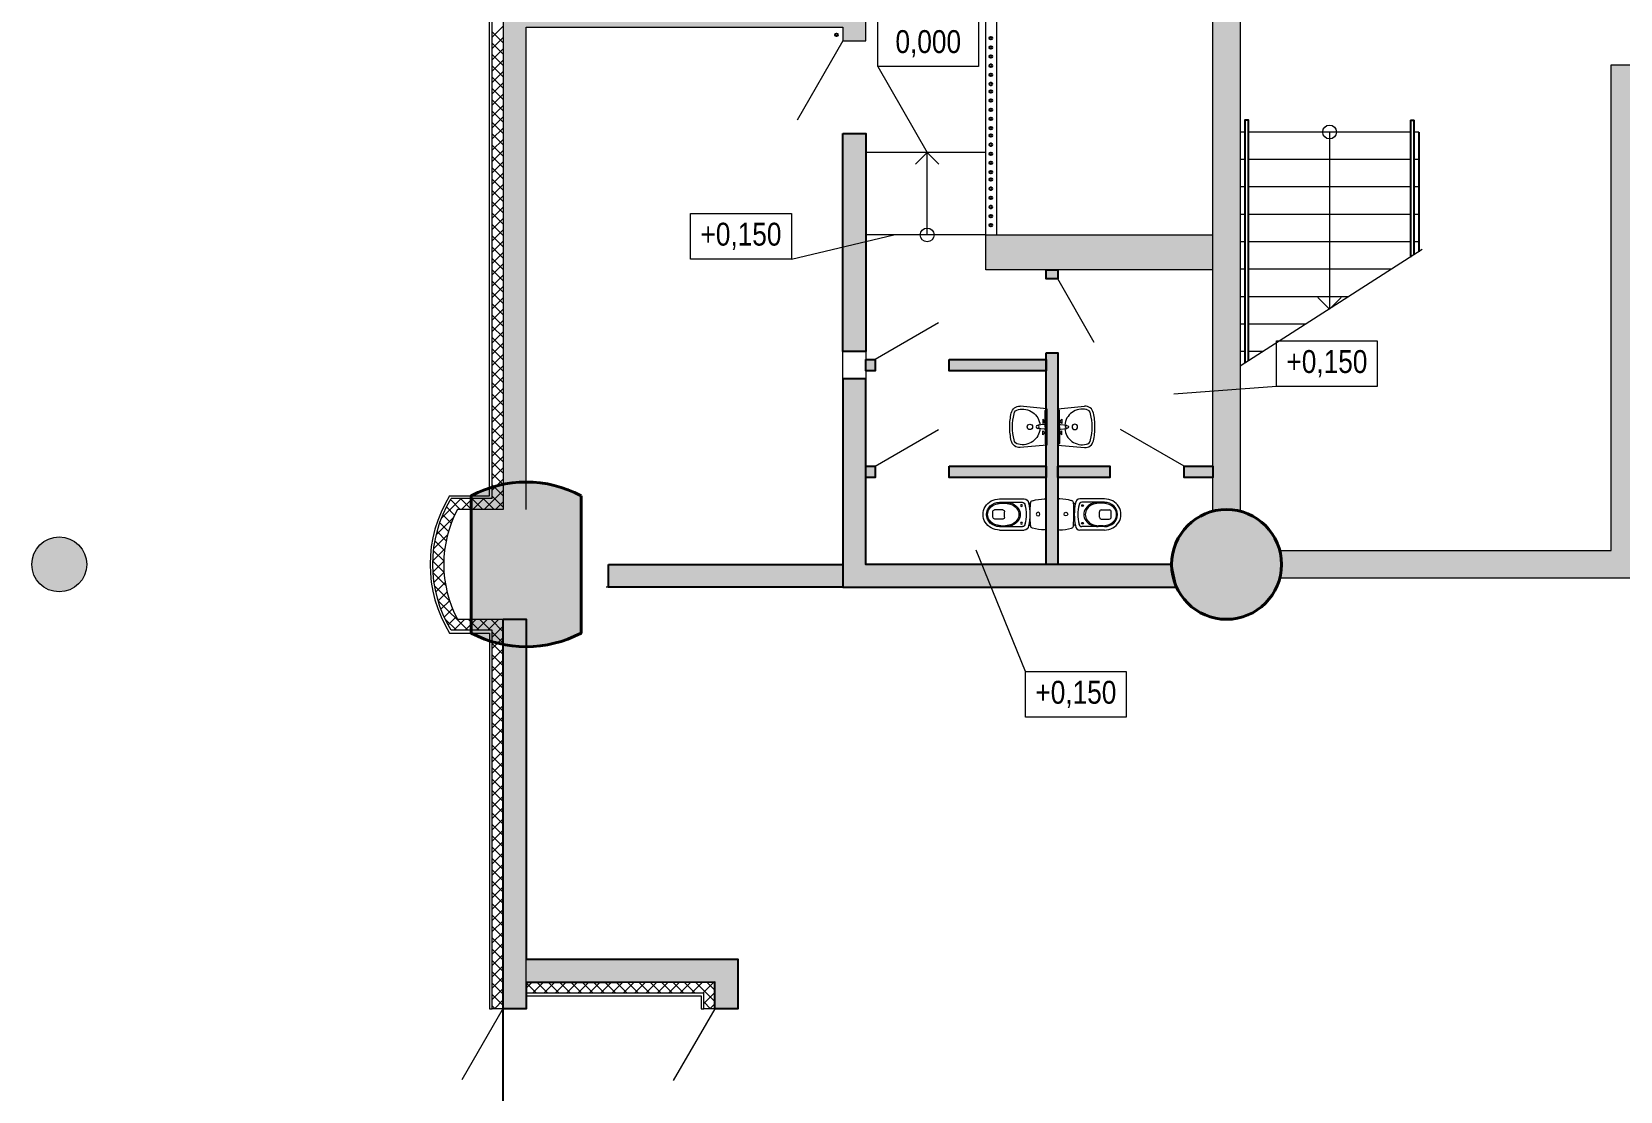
# Model space of a CAD drawing. Header units: millimetres. Extents: x 72919 to 485785, y -53256 to 338519.
# Drawn here: x 149570 to 166920, y 133083 to 144661 of the extents above; entities that cross this region are included whole.
import ezdxf

# ---------------------------------------------------------------- set-up
doc = ezdxf.new("R2010")
doc.units = ezdxf.units.MM
doc.linetypes.add('CONTI', pattern=[0])
for name, color, linetype, lineweight in [('door', 177, 'Continuous', 9), ('equipments', 137, 'CONTI', 20), ('h', 7, 'Continuous', 9), ('stairs', 4, 'Continuous', 5), ('wall', 5, 'Continuous', 40)]:
    doc.layers.add(name, color=color, linetype=linetype, lineweight=lineweight)
doc.styles.add('Шрифт надписей', font='ARIALN.TTF')

# ---------------------------------------------------------------- blocks, each defined once
blk = doc.blocks.new('Пилон 1')
at = {"layer": 'wall', "lineweight": 9, "ltscale": 400, "true_color": 0x000000}
h = blk.add_hatch(color=18, dxfattribs=at)
h.dxf.hatch_style = 1
edge = h.paths.add_edge_path()
edge.add_line((600, -750), (600, 750))
edge.add_arc((0, -375), 1275, 61.9275, 118.0725)
edge.add_line((-600, 750), (-600, -750))
edge.add_arc((0, 375), 1275, 241.9275, 298.0725)
at = {"layer": 'wall', "color": 0, "ltscale": 400}
blk.add_lwpolyline([(600, -750), (600, 750, 0.25), (-600, 750), (-600, -750, 0.25), (600, -750)], format="xyb", dxfattribs=at)
blk = doc.blocks.new('пренпее')
at = {"layer": 'equipments'}
for p, q in [((-370214, -1782523), (-370482, -1782523)), ((-370214, -1782561), (-370462, -1782561)), ((-370229, -1782571), (-370278, -1782571)), ((-370269, -1782724), (-370269, -1782664)), ((-370249, -1782644), (-370160, -1782644)), ((-370214, -1782827), (-370463, -1782826)), ((-370229, -1782817), (-370278, -1782817)), ((-370249, -1782744), (-370161, -1782744)), ((-370141, -1782724), (-370140, -1782664)), ((-370214, -1782864), (-370483, -1782864))]:
    blk.add_line(p, q, dxfattribs=at)
for centre, radius in [((-370453, -1782597), 10), ((-370635, -1782690), 20), ((-370454, -1782790), 10)]:
    blk.add_circle(centre, radius, dxfattribs=at)
for centre, radius, start, end in [((-373897, -1782689), 3177, 357.2325, 2.6453), ((-370703, -1782543), 20, 89.9389, 179.9389), ((-370721, -1783066), 543, 74.2418, 88.1438), ((-370577, -1782566), 23.8, 8.4054, 81.4725), ((-371863, -1782691), 1316, 354.2712, 5.6067), ((-370541, -1782564), 12.3, 173.1661, 332.2117), ((-369976, -1782694), 568, 167.4216, 192.454), ((-370482, -1782571), 47.9, 89.9389, 179.1236), ((-370097, -1782694), 408, 165.0277, 194.8502), ((-370462, -1782591), 30, 89.9389, 179.9389), ((-370249, -1782664), 20, 89.9389, 179.9389), ((-370160, -1782664), 20, 359.9389, 89.9389), ((-370577, -1782819), 23.8, 278.4054, 351.4725), ((-370542, -1782821), 12.2, 24.5514, 187.3037), ((-370483, -1782816), 47.9, 179.9389, 269.9389), ((-370463, -1782796), 30, 179.9389, 269.9389), ((-370249, -1782724), 20, 179.9389, 269.9389), ((-370161, -1782724), 20, 269.9389, 359.9389), ((-370704, -1782843), 20, 179.9389, 269.9389), ((-370720, -1782320), 543, 271.7341, 285.6361)]:
    blk.add_arc(centre, radius, start, end, dxfattribs=at)
for centre, major_axis, ratio, start_param, end_param in [((-370282, -1782694), (158, 0), 0.838996, 1.570796, 4.712389), ((-370278, -1782694), (146, 0), 0.838114, 1.570796, 4.712389), ((-370229, -1782694), (146, 0), 0.838114, 4.712389, 7.853982), ((-370214, -1782694), (180, 0), 0.945693, 4.712389, 7.853982), ((-370214, -1782694), (143, 0), 0.925942, -1.570796, 1.570796)]:
    blk.add_ellipse(centre, major_axis=major_axis, ratio=ratio, start_param=start_param, end_param=end_param, dxfattribs=at)
blk = doc.blocks.new('ваааа')
at = {"layer": 'equipments'}
for p, q in [((-369642, -1782120), (-369672, -1782444)), ((-369201, -1782120), (-369642, -1782120)), ((-369621, -1782139), (-369642, -1782120)), ((-369450, -1782139), (-369621, -1782139)), ((-369518, -1782170), (-369493, -1782145)), ((-369518, -1782170), (-369468, -1782170)), ((-369468, -1782170), (-369493, -1782145)), ((-369450, -1782139), (-369450, -1782154)), ((-369421, -1782139), (-369450, -1782139)), ((-369450, -1782154), (-369439, -1782231)), ((-369421, -1782139), (-369393, -1782139)), ((-369393, -1782154), (-369402, -1782231)), ((-369393, -1782139), (-369221, -1782139)), ((-369393, -1782139), (-369393, -1782154)), ((-369378, -1782170), (-369353, -1782145)), ((-369328, -1782170), (-369378, -1782170)), ((-369328, -1782170), (-369353, -1782145)), ((-369221, -1782139), (-369201, -1782120)), ((-369201, -1782120), (-369171, -1782444))]:
    blk.add_line(p, q, dxfattribs=at)
blk.add_circle((-369421, -1782231), 18.6, dxfattribs=at)
for centre, radius, start, end in [((-369425, -1782416), 213, 94.8865, 193.5636), ((-369421, -1782326), 33.3, 89.9999, 269.9999), ((-369421, -1782326), 33.3, 269.9999, 89.9999), ((-369418, -1782416), 213, 346.4205, 84.8429), ((-369572, -1782453), 100, 174.8668, 259.4494), ((-369568, -1782454), 65, 190.4709, 259.3154), ((-369421, -1781831), 740, 256.7936, 269.992), ((-369418, -1781846), 691, 256.4574, 269.7643), ((-369424, -1781846), 691, 270.2355, 283.5424), ((-369421, -1781831), 740, 270.0079, 283.2062), ((-369274, -1782454), 65, 280.6844, 349.5289), ((-369271, -1782453), 100, 280.5504, 5.133)]:
    blk.add_arc(centre, radius, start, end, dxfattribs=at)
blk = doc.blocks.new('Колонна ∅1200')
at = {"lineweight": 9, "ltscale": 400, "true_color": 0x000000}
h = blk.add_hatch(color=18, dxfattribs=at)
h.dxf.hatch_style = 1
edge = h.paths.add_edge_path()
edge.add_arc((0, 0), 600, 0, 360)
at = {"color": 18, "ltscale": 400, "true_color": 0x000000}
blk.add_circle((0, 0), 600, dxfattribs=at)

msp = doc.modelspace()

# ---------------------------------------------------------------- hatches: boundary and pattern name
at = {"ltscale": 500, "true_color": 0x000000}
h = msp.add_hatch(color=18, dxfattribs=at)
h.dxf.hatch_style = 1
edge = h.paths.add_edge_path()
edge.add_line((166820.4354, 144300.00032), (167120.4354, 144300.00032))
edge.add_line((167120.4354, 144300.00032), (167120.4354, 138690.00035))
edge.add_line((167120.4354, 138690.00035), (163201.38287, 138690.00035))
edge.add_arc((162620.43537, 138840.00035), 600, 104.477521103, 345.522487814, ccw=False)
edge.add_line((162470.43528, 139420.94783), (162470.43392, 145909.05189))
edge.add_arc((162620.43376, 146489.99943), 600, 14.477524207, 255.522502939, ccw=False)
edge.add_line((163201.38124, 146639.99956), (167120.4354, 146639.99949))
edge.add_line((167120.4354, 146639.99949), (167120.4354, 146340.00032))
edge.add_line((167120.4354, 146340.00032), (166820.4354, 146340.00032))
edge.add_line((166820.4354, 146340.00032), (166820.43537, 146340.00032))
edge.add_line((166820.43537, 146340.00032), (163201.3813, 146339.99956))
edge.add_arc((162620.43376, 146489.99943), 600, 284.477527311, 345.522499835, ccw=False)
edge.add_line((162770.43392, 145909.05197), (162770.43528, 139420.94798))
edge.add_arc((162620.43507, 138840.00018), 600.00034, 14.477519951, 75.522474977, ccw=False)
edge.add_line((163201.38287, 138990.00035), (166820.4354, 138990.00035))
edge.add_line((166820.4354, 138990.00035), (166820.4354, 144300.00032))
h = msp.add_hatch(color=18, dxfattribs=at)
h.dxf.hatch_style = 1
h.paths.add_polyline_path([(154970.43379, 144209.99944), (154970.43379, 144709.99944), (158430.43379, 144709.99944), (158430.43379, 144559.99944), (158680.43379, 144559.99944), (158680.43379, 145089.99944), (155100.43379, 145089.99944), (155100.43379, 145889.99944), (154720.4338, 145889.99944), (154720.4338, 144209.99945)])
h = msp.add_hatch(color=18, dxfattribs=at)
h.dxf.hatch_style = 1
h.paths.add_polyline_path([(154970.43379, 144209.99945), (154720.4338, 144209.99945), (154720.43379, 139439.99944), (154970.43379, 139439.99944)])
h = msp.add_hatch(color=18, dxfattribs=at)
h.dxf.hatch_style = 1
h.paths.add_polyline_path([(158430.43379, 143549.99944), (158680.74761, 143549.99944), (158680.74761, 141167.49912), (158430.43379, 141167.49912)])
h = msp.add_hatch(color=18, dxfattribs=at)
h.dxf.hatch_style = 1
h.paths.add_polyline_path([(162470.43467, 142439.99944), (159990.12431, 142439.99944), (159990.12431, 142059.99944), (162470.43473, 142059.99944)])
h = msp.add_hatch(color=18, dxfattribs=at)
h.dxf.hatch_style = 1
h.paths.add_polyline_path([(158680.43381, 141079.99944), (158780.43379, 141079.99944), (158780.43379, 140954.99944), (158680.43381, 140954.99944)])
h.paths.add_polyline_path([(159590.43379, 141079.99944), (160650.43379, 141079.99944), (160650.43379, 140954.99944), (159590.43379, 140955.75147)])
h.paths.add_polyline_path([(159590.43379, 139914.99944), (160650.43379, 139914.99944), (160650.43379, 139790.75147), (159590.43379, 139790.75147)])
h.paths.add_polyline_path([(158680.43382, 139914.99944), (158780.43379, 139914.99944), (158780.43379, 139789.99944), (158680.43382, 139789.99944)])
h.paths.add_polyline_path([(160650.43379, 141150.45942), (160775.43379, 141150.45942), (160775.43379, 138839.99944), (160650.43379, 138839.99944)])
h.paths.add_polyline_path([(160775.43379, 139914.99944), (161345.43379, 139914.99944), (161345.43379, 139789.99944), (160775.43379, 139789.99944)])
h.paths.add_polyline_path([(162155.43379, 139914.99944), (162470.4352, 139914.99944), (162470.4352, 139789.99944), (162155.43379, 139789.99944)])
h.paths.add_polyline_path([(160650.43379, 142059.99944), (160775.43379, 142059.99944), (160775.43379, 141960.45942), (160650.43379, 141960.45942)])
h = msp.add_hatch(color=18, dxfattribs=at)
h.dxf.hatch_style = 1
h.paths.add_polyline_path([(158680.12, 140867.49977), (158430.43379, 140867.49977), (158430.43379, 138589.89894), (162075.04426, 138589.89894), (162020.43379, 138839.89894), (158680.43383, 138839.89891)])
h = msp.add_hatch(color=18, dxfattribs=at)
h.dxf.hatch_style = 1
edge = h.paths.add_edge_path()
edge.add_arc((149870.43379, 138839.99944), 300, 9, 369)
h = msp.add_hatch(color=18, dxfattribs=at)
h.dxf.hatch_style = 1
h.paths.add_polyline_path([(155870.43378, 138839.89894), (158430.43379, 138839.89894), (158430.43379, 138589.89894), (155870.43378, 138589.89894)])
h = msp.add_hatch(color=18, dxfattribs=at)
h.dxf.hatch_style = 1
h.paths.add_polyline_path([(154970.43379, 138221.84155), (154970.43379, 138232.01739), (154970.43379, 138236.68294), (154966.21707, 138239.99944), (154720.4317, 138232.07184), (154720.4317, 133981.67736), (154970.43379, 133987.53866), (154970.43378, 137969.41202), (154970.43379, 138033.63702), (154970.43379, 138095.93493), (154970.43379, 138192.75593)])
h = msp.add_hatch(color=18, dxfattribs=at)
h.dxf.hatch_style = 1
h.paths.add_polyline_path([(157280.31718, 134524.608), (155596.21027, 134522.64406), (155596.21079, 134524.60801), (155296.88885, 134529.12702), (155216.21915, 134524.60801), (154970.43379, 134516.6804), (154970.43379, 134266.6804), (157030.761, 134272.5417), (157030.76099, 134254.02058), (157030.761, 133984.60801), (157280.76099, 133984.60801), (157281.20479, 134274.60799)])

# ---------------------------------------------------------------- linework, layer by layer
at = {"color": 18, "ltscale": 500, "true_color": 0x000000}
msp.add_line((158430.43379, 138839.99944), (158430.43379, 138589.89894), dxfattribs=at)
for points in [[(162860.43276, 141062.79416), (162860.43303, 143695.00842), (162820.43454, 143695.00842), (162820.43186, 141037.12462)], [(164630.60317, 143695.00832), (164670.60334, 143695.00832)], [(164630.60486, 143695.00832), (164630.60335, 142198.75536)], [(164670.60319, 142224.42423), (164670.60334, 143695.00832)], [(164720.60333, 143565.00832), (164720.60319, 142256.51044)], [(158680.12, 140867.49977), (158430.43379, 140867.49977), (158430.43379, 138589.89894), (162075.04426, 138589.89894), (162020.43379, 138839.89894), (158680.43383, 138839.89891), (158680.12, 140867.49977)], [(154720.4338, 138239.99944), (154970.43379, 138239.99944), (154970.43379, 134524.60801), (157280.76098, 134524.60805), (157280.76099, 133984.60801), (157030.761, 133984.60801), (157030.761, 134274.60801), (154970.43379, 134266.42409), (154970.43379, 133984.60801), (154720.43379, 133984.60801), (154720.4338, 138239.99944)], [(154720.43442, 132184.60801), (154720.43442, 133984.60801)]]:
    msp.add_lwpolyline(points, dxfattribs=at)
for points in [[(158430.43379, 143549.99944), (158680.74761, 143549.99944), (158680.74761, 141167.49912), (158430.43379, 141167.49912)], [(160650.43379, 142059.99944), (160775.43379, 142059.99944), (160775.43379, 141960.45942), (160650.43379, 141960.45942)], [(158680.43381, 141079.99944), (158780.43379, 141079.99944), (158780.43379, 140954.99944), (158680.43381, 140954.99944)], [(159590.43379, 141079.99944), (160650.43379, 141079.99944), (160650.43379, 140954.99944), (159590.43379, 140955.75147)], [(160650.43379, 141150.45942), (160775.43379, 141150.45942), (160775.43379, 138839.99944), (160650.43379, 138839.99944)], [(158680.43382, 139914.99944), (158780.43379, 139914.99944), (158780.43379, 139789.99944), (158680.43382, 139789.99944)], [(159590.43379, 139914.99944), (160650.43379, 139914.99944), (160650.43379, 139790.75147), (159590.43379, 139790.75147)], [(160775.43379, 139914.99944), (161345.43379, 139914.99944), (161345.43379, 139789.99944), (160775.43379, 139789.99944)], [(162155.43379, 139914.99944), (162470.4352, 139914.99944), (162470.4352, 139789.99944), (162155.43379, 139789.99944)], [(155870.43378, 138839.89894), (158430.43379, 138839.89894), (158430.43379, 138589.89894), (155870.43378, 138589.89894)]]:
    msp.add_lwpolyline(points, close=True, dxfattribs=at)
for centre in [(158359.09166, 144626.87037), (160046.1345, 144589.53487), (160046.1345, 144489.53487), (160046.1345, 144389.53487), (160046.1345, 144289.53487), (160046.1345, 144189.53487), (160046.1345, 144089.53487), (160046.1345, 144008.23039), (160046.1345, 143908.23039), (160046.1345, 143808.23039), (160046.1345, 143708.23039), (160046.1345, 143608.23039), (160046.1345, 143526.92592), (160046.1345, 143426.92592), (160046.1345, 143326.92592), (160046.1345, 143226.92592), (160046.1345, 143126.92592), (160046.1345, 143045.62144), (160046.1345, 142945.62144), (160046.1345, 142845.62144), (160046.1345, 142745.62144), (160046.1345, 142645.62144), (160046.1345, 142545.62144)]:
    msp.add_circle(centre, 15, dxfattribs=at)
at = {"layer": 'door', "ltscale": 100}
for p, q in [((159990.12431, 142439.99944), (159990.12431, 146939.99944)), ((160110.12431, 142439.99944), (160110.12431, 146839.99944)), ((158780.43379, 139914.99944), (159474.70084, 140312.48309)), ((162155.43379, 139914.99944), (161461.16673, 140312.48309))]:
    msp.add_line(p, q, dxfattribs=at)
at = {"layer": 'door', "linetype": 'ByBlock', "ltscale": 100}
for p, q in [((158430.43379, 144559.99944), (157930.43379, 143693.97404)), ((161173.24128, 141265.2664), (160777.37936, 141960.45942)), ((159473.25411, 141479.99944), (158780.43379, 141079.99944))]:
    msp.add_line(p, q, dxfattribs=at)
at = {"layer": 'door', "linetype": 'ByBlock'}
for p, q in [((154720.43379, 133989.17446), (154268.1506, 133205.79691)), ((157030.761, 133984.60801), (156577.47781, 133201.23046))]:
    msp.add_line(p, q, dxfattribs=at)
at = {"layer": 'h'}
for p, q in [((157866.50338, 142175.23361), (158984.36108, 142439.99944)), ((163166.51144, 140783.38191), (162043.30549, 140701.1534)), ((160424.42424, 137669.40136), (159885.85924, 138996.15498))]:
    msp.add_line(p, q, dxfattribs=at)
for points in [[(158812.01694, 144779.84063), (159912.01694, 144779.84063), (159912.01694, 144279.84063), (158812.01694, 144279.84063)], [(156766.50338, 142675.23361), (157866.50338, 142675.23361), (157866.50338, 142175.23361), (156766.50338, 142175.23361)], [(163166.51144, 141283.38191), (164266.51144, 141283.38191), (164266.51144, 140783.38191), (163166.51144, 140783.38191)], [(160424.42424, 137669.40136), (161524.42424, 137669.40136), (161524.42424, 137169.40136), (160424.42424, 137169.40136)]]:
    msp.add_lwpolyline(points, close=True, dxfattribs=at)
at = {"layer": 'h', "ltscale": 0.007407}
msp.add_lwpolyline([(158812.01694, 144279.84063), (159349.83173, 143339.99944)], dxfattribs=at)
at = {"layer": 'stairs', "color": 4, "lineweight": 18}
for p, q in [((162820.43441, 143565.00842), (162770.43441, 143565.00843)), ((164630.60472, 143565.00833), (162860.43301, 143565.00842)), ((163745.51857, 143565.00837), (163745.51846, 141627.56659)), ((164720.60333, 143565.00832), (164670.60333, 143565.00832)), ((159990.12431, 143339.99944), (158680.43379, 143339.99944)), ((159349.83173, 142439.99944), (159349.83173, 143339.99944)), ((162820.43411, 143265.00842), (162770.43443, 143265.00843)), ((164630.60442, 143265.00833), (162860.43298, 143265.00842)), ((164720.6033, 143265.00832), (164670.6033, 143265.00832)), ((162820.4338, 142965.00842), (162770.43445, 142965.00843)), ((164630.60412, 142965.00833), (162860.43295, 142965.00842)), ((164720.60327, 142965.00832), (164670.60327, 142965.00832)), ((162820.4335, 142665.00842), (162770.43448, 142665.00843)), ((164630.60382, 142665.00833), (162860.43292, 142665.00842)), ((164720.60324, 142665.00832), (164670.60324, 142665.00832)), ((159990.12431, 142439.99944), (158680.43379, 142439.99944)), ((162820.4332, 142365.00842), (162770.4345, 142365.00843)), ((164630.60351, 142365.00833), (162860.43289, 142365.00842)), ((164720.6032, 142365.00832), (164670.6032, 142365.00832)), ((162820.4329, 142065.00842), (162770.43452, 142065.00843)), ((164422.6437, 142065.00833), (162860.43286, 142065.00842)), ((162820.43259, 141765.00842), (162770.43454, 141765.00843)), ((163954.69452, 141765.00835), (162860.43283, 141765.00842)), ((162820.43229, 141465.00842), (162770.43457, 141465.00843)), ((163487.96621, 141465.00838), (162860.4328, 141465.00842)), ((162820.43199, 141165.00842), (162770.43459, 141165.00843)), ((163019.97852, 141165.00841), (162860.43277, 141165.00842))]:
    msp.add_line(p, q, dxfattribs=at)
at = {"layer": 'stairs', "color": 4}
for p, q in [((159349.83173, 143339.99944), (159222.40099, 143212.5687)), ((159349.83173, 143339.99944), (159477.26247, 143212.5687)), ((163745.51846, 141627.56659), (163618.08771, 141754.99734)), ((163745.51846, 141627.56659), (163872.9492, 141754.99734))]:
    msp.add_line(p, q, dxfattribs=at)
at = {"layer": 'stairs', "color": 4, "lineweight": 18}
msp.add_lwpolyline([(164758.05948, 142280.54705), (162770.43432, 141005.03999)], dxfattribs=at)
for centre in [(163745.51857, 143565.00837), (159349.83173, 142439.99944)]:
    msp.add_circle(centre, 75.52444, dxfattribs=at)
at = {"layer": 'wall', "color": 18, "lineweight": 18, "ltscale": 0.007407, "true_color": 0x000000, "extrusion": (0.707107, -0.707107, 0)}
for p, q in [((154600.43379, 144231.06666), (154720.43379, 144351.06666)), ((154600.43379, 144107.32297), (154720.43379, 144227.32297))]:
    msp.add_line(p, q, dxfattribs=at)
at = {"layer": 'wall', "color": 18, "lineweight": 18, "ltscale": 0.007407, "true_color": 0x000000}
for p, q in [((158680.43379, 143549.99944), (158680.43383, 138839.89894)), ((160650.43379, 142059.99944), (160775.43379, 142059.99944)), ((160650.43379, 141960.45942), (160650.43379, 142059.99944)), ((160775.43379, 141960.45942), (160650.43379, 141960.45942)), ((160775.43379, 142059.99944), (160775.43379, 141960.45942)), ((158680.43379, 141079.99944), (158780.43379, 141079.99944)), ((158780.43379, 141079.99944), (158780.43379, 140954.99944)), ((159590.43379, 140954.99944), (159590.43379, 141079.99944)), ((159590.43379, 141079.99944), (160650.43379, 141079.99944)), ((160650.43379, 141079.99944), (160650.43379, 141150.45942)), ((160650.43379, 141150.45942), (160775.43379, 141150.45942)), ((160775.43379, 141150.45942), (160775.43379, 139914.99944)), ((158680.43379, 140954.99944), (158780.43379, 140954.99944)), ((160650.43379, 140954.99944), (159590.43379, 140954.99944)), ((160650.43379, 139914.99944), (160650.43379, 140954.99944)), ((158780.43379, 139914.99944), (158680.43379, 139914.99944)), ((158780.43379, 139789.99944), (158780.43379, 139914.99944)), ((159590.43379, 139789.99944), (159590.43379, 139914.99944)), ((159590.43379, 139914.99944), (160650.43379, 139914.99944)), ((160775.43379, 139914.99944), (161345.43379, 139914.99944)), ((161345.43379, 139914.99944), (161345.43379, 139789.99944)), ((162155.43379, 139914.99944), (162470.43518, 139914.99944)), ((162155.43379, 139789.99944), (162155.43379, 139914.99944)), ((158780.43379, 139789.99944), (158680.43379, 139789.99944)), ((160650.43379, 139789.99944), (159590.43379, 139789.99944)), ((160650.43379, 138839.99944), (160650.43379, 139789.99944)), ((161345.43379, 139789.99944), (160775.43379, 139789.99944)), ((160775.43379, 139789.99944), (160775.43379, 138839.99944)), ((162155.43379, 139789.99944), (162470.4352, 139789.99944)), ((154720.4338, 133984.60801), (154720.4338, 138239.99944)), ((154970.43379, 133984.60801), (154970.43379, 138239.99944)), ((154970.43379, 133984.60801), (154720.43379, 133984.60801))]:
    msp.add_line(p, q, dxfattribs=at)
at = {"layer": 'wall', "color": 18, "lineweight": 18, "ltscale": 0.007407, "true_color": 0x000000, "extrusion": (-0.707107, -0.707107, 0)}
for p, q in [((154250.63115, 139439.99944), (154143.14761, 139547.48299)), ((154720.43379, 138103.99101), (154584.42535, 138239.99944)), ((157030.76099, 134062.25219), (156819.40517, 134274.60801))]:
    msp.add_line(p, q, dxfattribs=at)
at = {"layer": 'wall', "color": 18, "lineweight": 18, "ltscale": 0.007407, "true_color": 0x000000, "extrusion": (0.707107, 0.707107, 0)}
msp.add_line((154209.4506, 138119.99944), (154083.01118, 138246.43887), dxfattribs=at)
at = {"layer": 'wall', "color": 18, "lineweight": 18, "ltscale": 0.007407, "true_color": 0x000000, "extrusion": (1, 0, 0)}
msp.add_line((154970.43379, 134274.60801), (154970.43379, 134124.60801), dxfattribs=at)
at = {"layer": 'wall', "color": 18, "lineweight": 18, "ltscale": 0.007407, "true_color": 0x000000}
msp.add_lwpolyline([(166820.4354, 144300.00032), (167120.4354, 144300.00032), (167120.4354, 138690.00035), (163201.38287, 138690.00035, -1.7504342246), (162470.43528, 139420.94783), (162470.43392, 145909.05189, -1.7504344378), (163201.38124, 146639.99956), (167120.4354, 146639.99949), (167120.4354, 146340.00032), (166820.4354, 146340.00032), (166820.43537, 146340.00032), (163201.3813, 146339.99956, -0.2728421181), (162770.43392, 145909.05197), (162770.43528, 139420.94798, -0.2728420361), (163201.38287, 138990.00035), (166820.4354, 138990.00035)], format="xyb", close=True, dxfattribs=at)
for points in [[(154570.43379, 139589.99944), (154570.43379, 145739.99944), (154133.7717, 145739.99944)], [(154600.43379, 139559.99944), (154600.43379, 145769.99944), (154150.60116, 145769.99944)], [(154970.43379, 139439.99944), (154970.43379, 144709.99944), (158430.43379, 144709.99944), (158430.43379, 144559.99944), (158680.43379, 144559.99944), (158680.43379, 145089.99944), (155100.43379, 145089.99944), (155100.43379, 145889.99944), (154720.43379, 145889.99944), (154720.43379, 139439.99944)], [(154720.43379, 144538.66272), (154600.43379, 144658.66272)], [(154600.43379, 144478.55403), (154720.43379, 144598.55403)], [(154720.43379, 144414.91903), (154600.43379, 144534.91903)], [(154600.43379, 144354.81035), (154720.43379, 144474.81035)], [(154720.43379, 144291.17534), (154600.43379, 144411.17534)], [(154720.43379, 144167.43166), (154600.43379, 144287.43166)], [(154720.43379, 144209.99945), (154720.43379, 139439.99944)], [(154720.43379, 144043.68797), (154600.43379, 144163.68797)], [(154720.43379, 143919.94428), (154600.43379, 144039.94428)], [(154720.43379, 143796.20059), (154600.43379, 143916.20059)], [(154720.43379, 143548.71322), (154600.43379, 143668.71322)], [(154720.43379, 143424.96953), (154600.43379, 143544.96953)], [(154600.43379, 143364.86085), (154720.43379, 143484.86085)], [(158430.43379, 138839.99944), (158430.43379, 143549.99944), (158680.43379, 143549.99944)], [(154720.43379, 143301.22585), (154600.43379, 143421.22585)], [(154600.43379, 143241.11717), (154720.43379, 143361.11717)], [(154720.43379, 143177.48216), (154600.43379, 143297.48216)], [(154720.43379, 142929.99479), (154600.43379, 143049.99479)], [(154720.43379, 142806.2511), (154600.43379, 142926.2511)], [(154600.43379, 142746.14242), (154720.43379, 142866.14242)], [(154600.43379, 142622.39873), (154720.43379, 142742.39873)], [(154720.43379, 142435.02004), (154600.43379, 142555.02004)], [(154600.43379, 142374.91136), (154720.43379, 142494.91136)], [(162470.43473, 142059.99944), (159990.12431, 142059.99944), (159990.12431, 142439.99944), (162470.43467, 142439.99944)], [(154720.43379, 142311.27635), (154600.43379, 142431.27635)], [(154600.43379, 142251.16767), (154720.43379, 142371.16767)], [(154720.43379, 142187.53267), (154600.43379, 142307.53267)], [(154600.43379, 142127.42399), (154720.43379, 142247.42399)], [(154720.43379, 142063.78898), (154600.43379, 142183.78898)], [(154600.43379, 142003.6803), (154720.43379, 142123.6803)], [(154720.43379, 141940.04529), (154600.43379, 142060.04529)], [(154600.43379, 141879.93661), (154720.43379, 141999.93661)], [(154720.43379, 141816.30161), (154600.43379, 141936.30161)], [(154600.43379, 141756.19293), (154720.43379, 141876.19293)], [(154720.43379, 141692.55792), (154600.43379, 141812.55792)], [(154600.43379, 141632.44924), (154720.43379, 141752.44924)], [(154600.43379, 141508.70555), (154720.43379, 141628.70555)], [(154720.43379, 141445.07055), (154600.43379, 141565.07055)], [(154600.43379, 141384.96187), (154720.43379, 141504.96187)], [(154600.43379, 141261.21818), (154720.43379, 141381.21818)], [(154600.43379, 141137.47449), (154720.43379, 141257.47449)], [(154720.43379, 141073.83949), (154600.43379, 141193.83949)], [(154600.43379, 141013.73081), (154720.43379, 141133.73081)], [(154720.43379, 140950.0958), (154600.43379, 141070.0958)], [(154600.43379, 140889.98712), (154720.43379, 141009.98712)], [(154600.43379, 140766.24343), (154720.43379, 140886.24343)], [(154600.43379, 140642.49975), (154720.43379, 140762.49975)], [(154600.43379, 140518.75606), (154720.43379, 140638.75606)], [(154720.43379, 140455.12105), (154600.43379, 140575.12105)], [(154720.43379, 140331.37737), (154600.43379, 140451.37737)], [(154600.43379, 140271.26869), (154720.43379, 140391.26869)], [(154720.43379, 140207.63368), (154600.43379, 140327.63368)], [(154600.43379, 140147.525), (154720.43379, 140267.525)], [(154720.43379, 140083.88999), (154600.43379, 140203.88999)], [(154600.43379, 140023.78131), (154720.43379, 140143.78131)], [(154720.43379, 139960.14631), (154600.43379, 140080.14631)], [(154600.43379, 139900.03763), (154720.43379, 140020.03763)], [(154720.43379, 139836.40262), (154600.43379, 139956.40262)], [(154600.43379, 139776.29394), (154720.43379, 139896.29394)], [(154720.43379, 139712.65893), (154600.43379, 139832.65893)], [(154600.43379, 139652.55025), (154720.43379, 139772.55025)], [(154720.43379, 139588.91525), (154600.43379, 139708.91525)], [(154133.7717, 139589.99944), (154570.43379, 139589.99944)], [(154150.85799, 139560.42547), (154151.10412, 139559.99944)], [(154264.13929, 139439.99944), (154384.13929, 139559.99944)], [(154720.43379, 139465.17156), (154600.43379, 139585.17156)], [(153988.71997, 139164.58012), (154179.01867, 139354.87882)], [(154152.66607, 139290.47716), (154060.36106, 139382.78217)], [(154189.30609, 139377.58083), (154099.48426, 139467.40265)], [(154096.95523, 139098.70062), (153997.25869, 139198.39716)], [(154121.65218, 139197.74736), (154026.12753, 139293.272)], [(153950.98924, 138879.36202), (154081.8477, 139010.22048)], [(154079.56804, 138992.34413), (153974.40658, 139097.50558)], [(154073.55278, 138750.87202), (153950.83818, 138873.58661)], [(153952.87515, 138757.50425), (154070.92975, 138875.55885)], [(155870.43378, 138839.89894), (158430.43379, 138839.89894)], [(158680.43379, 138839.89894), (158906.12632, 138839.89894), (158945.04426, 138839.89894), (159145.04426, 138839.89894), (159286.12632, 138839.89894), (162020.43379, 138839.89894)], [(154091.501, 138609.18011), (153953.52691, 138747.1542)], [(154133.7576, 138443.17982), (153970.04859, 138606.88883)], [(162075.04426, 138589.89894), (159286.12632, 138589.89894), (159286.12632, 138589.89894), (158906.12632, 138589.89894), (158906.12632, 138589.89894), (155845.66366, 138589.89894)], [(154333.19429, 138119.99944), (154007.2451, 138445.94863)], [(154151.10412, 138119.99944), (154150.85799, 138119.57342)], [(154600.43379, 138119.99944), (154151.10412, 138119.99944)], [(154181.57616, 138119.99944), (154301.57616, 138239.99944)], [(154305.31984, 138119.99944), (154425.31984, 138239.99944)], [(154429.06353, 138119.99944), (154549.06353, 138239.99944)], [(154580.68166, 138119.99944), (154460.68166, 138239.99944)], [(154552.80722, 138119.99944), (154672.80722, 138239.99944)], [(154714.30141, 138233.86707), (154708.16903, 138239.99944)], [(154720.43379, 138239.99944), (154720.43379, 133984.60801)], [(154133.7717, 138089.99944), (154570.43379, 138089.99944)], [(154570.43379, 138089.99944), (154570.43379, 133984.60801)], [(154600.43379, 137672.65126), (154720.43379, 137792.65126)], [(154600.43379, 137177.67652), (154720.43379, 137297.67652)], [(154600.43379, 137053.93283), (154720.43379, 137173.93283)], [(154600.43379, 136682.70177), (154720.43379, 136802.70177)], [(154600.43379, 136558.95809), (154720.43379, 136678.95809)], [(154720.43379, 136495.32308), (154600.43379, 136615.32308)], [(154600.43379, 136435.2144), (154720.43379, 136555.2144)], [(154600.43379, 136311.47071), (154720.43379, 136431.47071)], [(154720.43379, 136124.09202), (154600.43379, 136244.09202)], [(154720.43379, 135257.88621), (154600.43379, 135377.88621)], [(154720.43379, 134886.65515), (154600.43379, 135006.65515)], [(154720.43379, 134762.91146), (154600.43379, 134882.91146)], [(154970.43379, 134524.60801), (157280.76098, 134524.60801), (157280.76099, 133984.60801), (157030.76099, 133984.60801), (157030.76099, 134274.60801), (154970.43379, 134274.60801)], [(154600.43379, 134331.57173), (154720.43379, 134451.57173)], [(154720.43379, 134020.44934), (154600.43379, 134140.44934)], [(154970.43379, 134124.60801), (156880.76099, 134124.60801)], [(155205.99355, 134154.60801), (155085.99355, 134274.60801)], [(155164.93219, 134154.60801), (155284.93219, 134274.60801)], [(155288.67588, 134154.60801), (155408.67588, 134274.60801)], [(155577.22461, 134154.60801), (155457.22461, 134274.60801)], [(155536.16325, 134154.60801), (155656.16325, 134274.60801)], [(155700.9683, 134154.60801), (155580.9683, 134274.60801)], [(155659.90694, 134154.60801), (155779.90694, 134274.60801)], [(155824.71199, 134154.60801), (155704.71199, 134274.60801)], [(155783.65063, 134154.60801), (155903.65063, 134274.60801)], [(155907.39431, 134154.60801), (156027.39431, 134274.60801)], [(156195.94305, 134154.60801), (156075.94305, 134274.60801)], [(156319.68673, 134154.60801), (156199.68673, 134274.60801)], [(156278.62537, 134154.60801), (156398.62537, 134274.60801)], [(156443.43042, 134154.60801), (156323.43042, 134274.60801)], [(156402.36906, 134154.60801), (156522.36906, 134274.60801)], [(156567.17411, 134154.60801), (156447.17411, 134274.60801)], [(156526.11275, 134154.60801), (156646.11275, 134274.60801)], [(156815.66148, 134154.60801), (156694.66148, 134274.60801)], [(156774.60012, 134154.60801), (156894.60012, 134274.60801)], [(156880.76099, 134124.60801), (156880.76099, 133984.60799)], [(156910.76099, 134042.28151), (157030.76099, 134163.28151)], [(156910.76099, 133984.60799), (156910.76099, 134154.60801)], [(157030.76099, 134186.99587), (156986.95492, 134230.80194)], [(154570.43379, 133984.60801), (154600.43379, 133984.60801)], [(154632.53143, 133984.60801), (154600.43379, 134016.70565)], [(156880.76099, 133984.60799), (156910.76099, 133984.60799)], [(157030.76099, 133984.60799), (156910.76099, 133984.60799)]]:
    msp.add_lwpolyline(points, dxfattribs=at)
at = {"layer": 'wall', "color": 18, "lineweight": 18, "ltscale": 0.007407, "true_color": 0x000000, "extrusion": (0.707107, -0.707107, 0)}
for points, elevation in [([(211568.2804, 0), (211737.98602, 0)], 7069.74981), ([(211130.7804, 0), (211300.48602, 0)], 7507.24981), ([(211043.2804, 0), (211212.98602, 0)], 7594.74981), ([(210955.7804, 0), (211125.48602, 0)], 7682.24981), ([(210868.2804, 0), (211037.98602, 0)], 7769.74981), ([(210780.7804, 0), (210950.48602, 0)], 7857.24981), ([(210518.2804, 0), (210687.98602, 0)], 8119.74981), ([(210430.7804, 0), (210600.48602, 0)], 8207.24981), ([(210343.2804, 0), (210512.98602, 0)], 8294.74981), ([(210080.7804, 0), (210250.48602, 0)], 8557.24981), ([(208593.2804, 0), (208762.98602, 0)], 10044.74981), ([(207457.53734, 0), (207762.39379, 0)], 10394.74981), ([(207767.68816, 0), (207937.39379, 0)], 10569.74981), ([(207855.18816, 0), (208150.48602, 0)], 10657.24981), ([(208002.83709, 0), (208062.98602, 0)], 10744.74981), ([(207942.68816, 0), (208002.83709, 0)], 10744.74981), ([(207164.33561, 0), (207378.14202, 0)], 10569.74981), ([(206905.90823, 0), (207060.33367, 0)], 10832.24981), ([(206845.14629, 0), (206990.42202, 0)], 10919.74981), ([(206793.59916, 0), (206931.97359, 0)], 11007.24981), ([(206750.14465, 0), (206883.21963, 0)], 11094.74981), ([(206713.97504, 0), (206842.9554, 0)], 11182.24981), ([(206684.49853, 0), (206810.33322, 0)], 11269.74981), ([(206930.7804, 0), (207100.48602, 0)], 11707.24981), ([(206843.2804, 0), (207012.98602, 0)], 11794.74981), ([(206755.7804, 0), (206925.48602, 0)], 11882.24981), ([(206580.7804, 0), (206750.48603, 0)], 12057.24981), ([(206493.2804, 0), (206662.98603, 0)], 12144.74981), ([(206405.7804, 0), (206575.48603, 0)], 12232.24981), ([(206143.2804, 0), (206312.98603, 0)], 12494.74981), ([(206055.7804, 0), (206225.48603, 0)], 12582.24981), ([(205618.2804, 0), (205787.98603, 0)], 13019.74981), ([(205530.7804, 0), (205700.48603, 0)], 13107.24981), ([(205443.2804, 0), (205612.98603, 0)], 13194.74981), ([(205355.7804, 0), (205525.48603, 0)], 13282.24981), ([(205268.2804, 0), (205437.98603, 0)], 13369.74981), ([(205180.7804, 0), (205350.48603, 0)], 13457.24981), ([(205093.2804, 0), (205262.98603, 0)], 13544.74981), ([(205005.7804, 0), (205175.48603, 0)], 13632.24981), ([(204918.2804, 0), (205087.98603, 0)], 13719.74981), ([(204830.7804, 0), (205000.48603, 0)], 13807.24981), ([(204743.2804, 0), (204912.98603, 0)], 13894.74981), ([(204655.7804, 0), (204825.48603, 0)], 13982.24981), ([(204568.2804, 0), (204737.98603, 0)], 14069.74981), ([(204480.7804, 0), (204650.48603, 0)], 14157.24981), ([(204393.2804, 0), (204562.98603, 0)], 14244.74981), ([(204218.2804, 0), (204387.98603, 0)], 14419.74981), ([(204130.7804, 0), (204300.48603, 0)], 14507.24981), ([(204479.74652, 0), (204574.51443, 0)], 14681.5427), ([(204492.30881, 0), (204662.01443, 0)], 14769.0427), ([(204754.80881, 0), (204924.51443, 0)], 15031.5427), ([(205192.30881, 0), (205362.01443, 0)], 15469.0427), ([(205279.80881, 0), (205449.51443, 0)], 15556.5427), ([(205629.80881, 0), (205800.22154, 0)], 15906.5427), ([(205805.51591, 0), (205975.22154, 0)], 16082.24981), ([(204077.59961, 0), (204212.98603, 0)], 14594.74981), ([(205740.09958, 0), (205817.07499, 0)], 16257.95692)]:
    msp.add_lwpolyline(points, dxfattribs=dict(at, elevation=elevation))
at = {"layer": 'wall', "color": 18, "lineweight": 18, "ltscale": 0.007407, "true_color": 0x000000, "extrusion": (0.707107, 0.707107, 0)}
for points, elevation in [([(-7812.09937, 0), (-7642.39374, 0)], 210995.63647), ([(-8249.59937, 0), (-8079.89374, 0)], 210558.13647), ([(-10560.19812, 0), (-10390.49249, 0)], 207758.13647), ([(-10647.69812, 0), (-10477.99249, 0)], 207845.63647), ([(-12012.09937, 0), (-11842.39374, 0)], 206795.63647), ([(-12099.59937, 0), (-11929.89374, 0)], 206708.13647), ([(-12187.09937, 0), (-12017.39374, 0)], 206620.63647), ([(-12274.59937, 0), (-12104.89374, 0)], 206533.13647), ([(-12537.09937, 0), (-12367.39374, 0)], 206270.63647), ([(-12624.59937, 0), (-12454.89374, 0)], 206183.13647), ([(-12974.59937, 0), (-12804.89374, 0)], 205833.13647), ([(-13062.09937, 0), (-12892.39374, 0)], 205745.63647), ([(-13237.09937, 0), (-13067.39374, 0)], 205570.63647), ([(-13324.59937, 0), (-13154.89374, 0)], 205483.13647), ([(-13499.59937, 0), (-13329.89374, 0)], 205308.13647), ([(-13587.09937, 0), (-13417.39375, 0)], 205220.63647), ([(-13849.59937, 0), (-13679.89375, 0)], 204958.13647), ([(-13937.09937, 0), (-13767.39375, 0)], 204870.63647), ([(-14199.59937, 0), (-14029.89375, 0)], 204608.13647), ([(-14374.59937, 0), (-14204.89375, 0)], 204433.13647), ([(-14462.09937, 0), (-14292.39375, 0)], 204345.63647), ([(-16091.03009, 0), (-16029.07895, 0)], 205922.05068)]:
    msp.add_lwpolyline(points, dxfattribs=dict(at, elevation=elevation))
at = {"layer": 'wall', "color": 18, "lineweight": 18, "ltscale": 0.007407, "true_color": 0x000000, "extrusion": (-0.707107, -0.707107, 0)}
for points, elevation in [([(8512.09937, 0), (8342.39374, 0)], -210295.63647), ([(8599.59937, 0), (8429.89374, 0)], -210208.13647), ([(9299.59937, 0), (9129.89374, 0)], -209508.13647), ([(9474.59937, 0), (9304.89374, 0)], -209333.13647), ([(9562.09937, 0), (9392.39374, 0)], -209245.63647), ([(9824.59937, 0), (9654.89374, 0)], -208983.13647), ([(9912.09937, 0), (9742.39374, 0)], -208895.63647), ([(9999.59937, 0), (9829.89374, 0)], -208808.13647), ([(10735.19812, 0), (10565.49249, 0)], -207933.13647), ([(10743.62788, 0), (10584.5444, 0)], -207145.63647), ([(11551.96002, 0), (11382.25439, 0)], -206883.13647), ([(11837.09937, 0), (11667.39374, 0)], -206970.63647), ([(11924.59937, 0), (11754.89374, 0)], -206883.13647), ([(12362.09937, 0), (12192.39374, 0)], -206445.63647), ([(12449.59937, 0), (12279.89374, 0)], -206358.13647), ([(12712.09937, 0), (12542.39374, 0)], -206095.63647), ([(12799.59937, 0), (12629.89374, 0)], -206008.13647), ([(13412.09937, 0), (13242.39374, 0)], -205395.63647), ([(13674.59937, 0), (13504.89375, 0)], -205133.13647), ([(14287.09937, 0), (14117.39375, 0)], -204520.63647), ([(14549.59938, 0), (14379.89375, 0)], -204258.13647), ([(14798.07747, 0), (14639.94565, 0)], -204521.34357), ([(14973.07747, 0), (14803.37185, 0)], -204696.34357), ([(15060.57747, 0), (14890.87185, 0)], -204783.84357), ([(15410.57747, 0), (15240.87185, 0)], -205133.84357), ([(15498.07747, 0), (15328.37185, 0)], -205221.34357), ([(15935.57747, 0), (15765.87185, 0)], -205658.84357), ([(16264.20091, 0), (16158.9827, 0)], -205746.34357)]:
    msp.add_lwpolyline(points, dxfattribs=dict(at, elevation=elevation))
at = {"layer": 'wall', "color": 18, "lineweight": 18, "ltscale": 0.007407, "true_color": 0x000000, "extrusion": (0, 1, 0)}
for points, elevation in [([(-154600.43379, 0), (-154150.60116, 0)], 139559.99944), ([(-154720.43379, 0), (-154220.43379, 0)], 139439.99944), ([(-154970.43379, 0), (-157030.76099, 0)], 134274.60801), ([(-156910.76099, 0), (-154970.43379, 0)], 134154.60801)]:
    msp.add_lwpolyline(points, dxfattribs=dict(at, elevation=elevation))
at = {"layer": 'wall', "color": 18, "lineweight": 18, "ltscale": 0.007407, "true_color": 0x000000, "extrusion": (-9.31323e-13, -1, 0), "elevation": -138239.99944}
msp.add_lwpolyline([(154220.43379, 0), (154720.43379, 0)], dxfattribs=at)
at = {"layer": 'wall', "color": 18, "lineweight": 18, "ltscale": 0.007407, "true_color": 0x000000, "extrusion": (1, 1.18966e-09, 0), "elevation": 154600.43395}
msp.add_lwpolyline([(133984.60783, 0), (138119.99926, 0)], dxfattribs=at)
at = {"layer": 'wall', "color": 18, "lineweight": 18, "ltscale": 0.007407, "true_color": 0x000000, "extrusion": (1, 1.18342e-08, 0), "elevation": 157030.76258}
msp.add_lwpolyline([(134274.60615, 0), (133984.60613, 0)], dxfattribs=at)
at = {"layer": 'wall', "color": 18, "lineweight": 18, "ltscale": 0.007407, "true_color": 0x000000, "extrusion": (1.18938e-09, -1, 0), "elevation": -133984.60783}
msp.add_lwpolyline([(154720.43395, 0), (154600.43395, 0)], dxfattribs=at)
at = {"layer": 'wall', "color": 18, "lineweight": 18, "ltscale": 0.007407, "true_color": 0x000000}
msp.add_circle((149870.43379, 138839.99944), 300, dxfattribs=at)
at = {"layer": 'wall', "color": 18, "lineweight": 18, "ltscale": 0.007407, "true_color": 0x000000, "extrusion": (0, 0, -1)}
msp.add_arc((-155345.43379, 138839.99944), 1395, 328.906617651, 31.093382349, dxfattribs=at)
at = {"layer": 'wall', "color": 18, "lineweight": 18, "ltscale": 0.007407, "true_color": 0x000000}
for radius, start, end in [(1425, 148.243136142, 211.756863858), (1275, 151.927513065, 208.072486935)]:
    msp.add_arc((155345.43379, 138839.99944), radius, start, end, dxfattribs=at)

# ---------------------------------------------------------------- block references
at = {"layer": 'equipments', "yscale": 0.9, "zscale": 0.9}
for p, xscale, rotation in [((1764565.49264, 472821.59697), -0.9, 270), ((-1443130.73393, 472821.59697), 0.9, 90)]:
    msp.add_blockref('ваааа', p, dxfattribs=dict(at, xscale=xscale, rotation=rotation))
at = {"layer": 'equipments', "xscale": -1}
msp.add_blockref('пренпее', (-210073.20365, 1922079.38575), dxfattribs=at)
at = {"layer": 'equipments'}
msp.add_blockref('пренпее', (531500.69637, 1922079.38575), dxfattribs=at)
at = {"layer": 'wall', "color": 18, "lineweight": 18, "ltscale": 0.007407, "true_color": 0x000000, "xscale": -1, "rotation": 180}
msp.add_blockref('Пилон 1', (154970.43379, 138839.99944), dxfattribs=at)
at = {"layer": 'wall', "color": 18, "lineweight": 18, "ltscale": 0.007407, "true_color": 0x000000}
msp.add_blockref('Колонна ∅1200', (162620.43379, 138839.99944), dxfattribs=at)

# ---------------------------------------------------------------- texts
at = {"layer": 'h', "char_height": 250, "attachment_point": 5, "style": 'Шрифт надписей'}
for s, width, insert in [('0,000', 5.8397345, (159362.01694, 144529.84063)), ('+0,150', 5.8397345, (157316.50338, 142425.23361)), ('+0,150', 250, (163716.51144, 141033.38191)), ('+0,150', 250, (160974.42424, 137419.40136))]:
    msp.add_mtext_dynamic_manual_height_columns(s, width=width, gutter_width=50, heights=[0], dxfattribs=dict(at, insert=insert))

doc.saveas('drawing.dxf')
